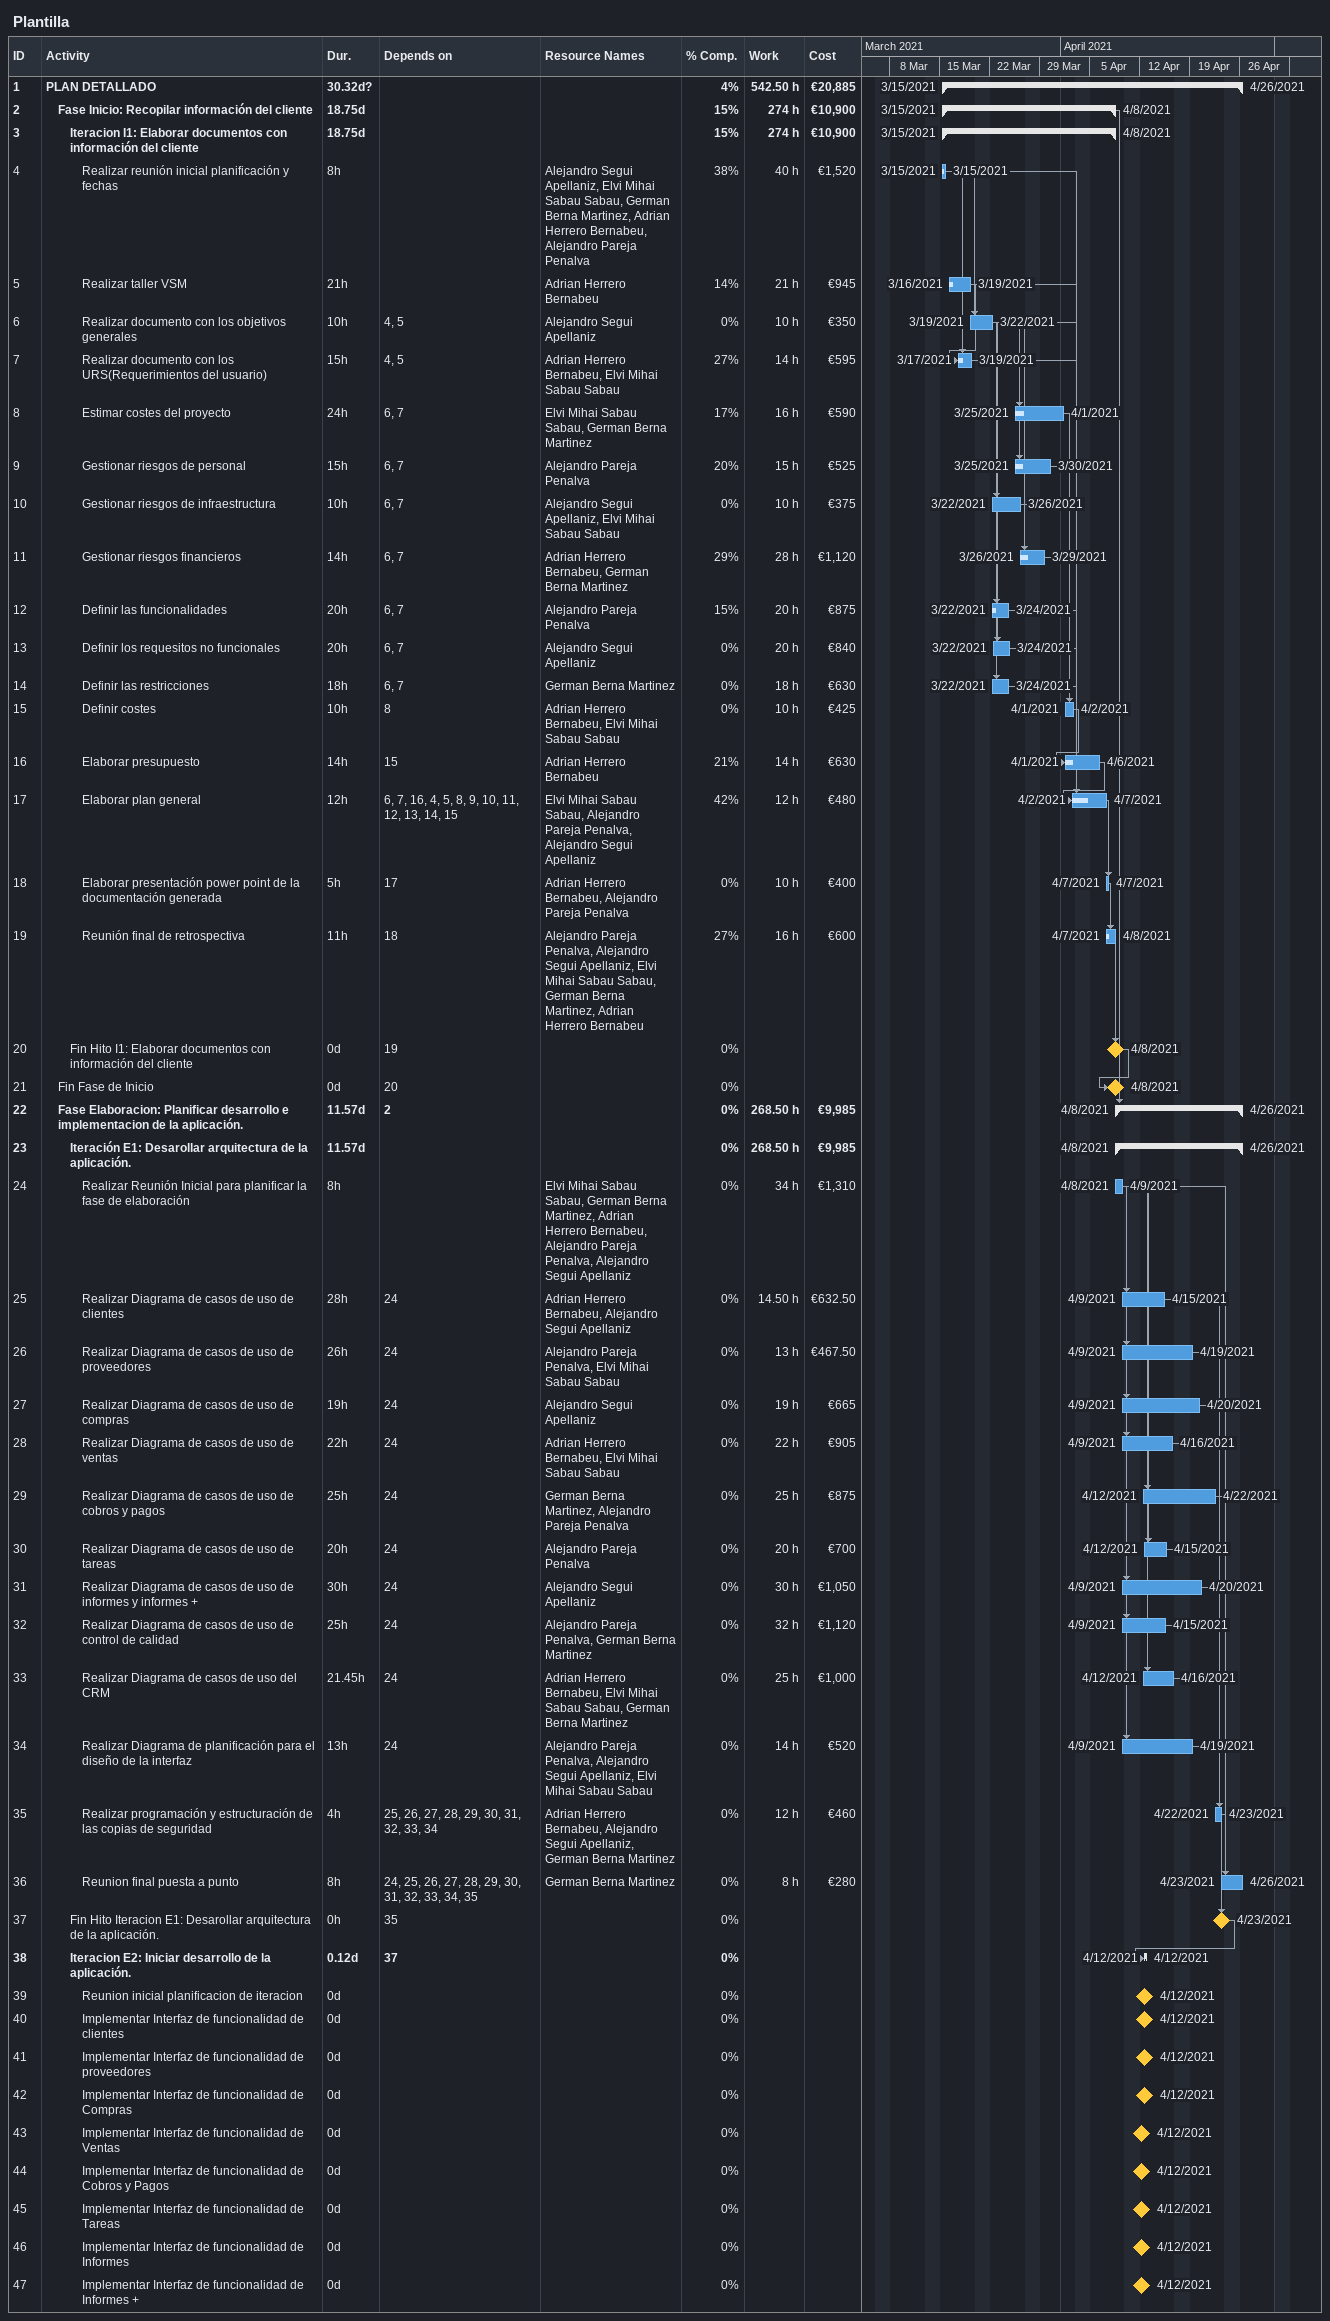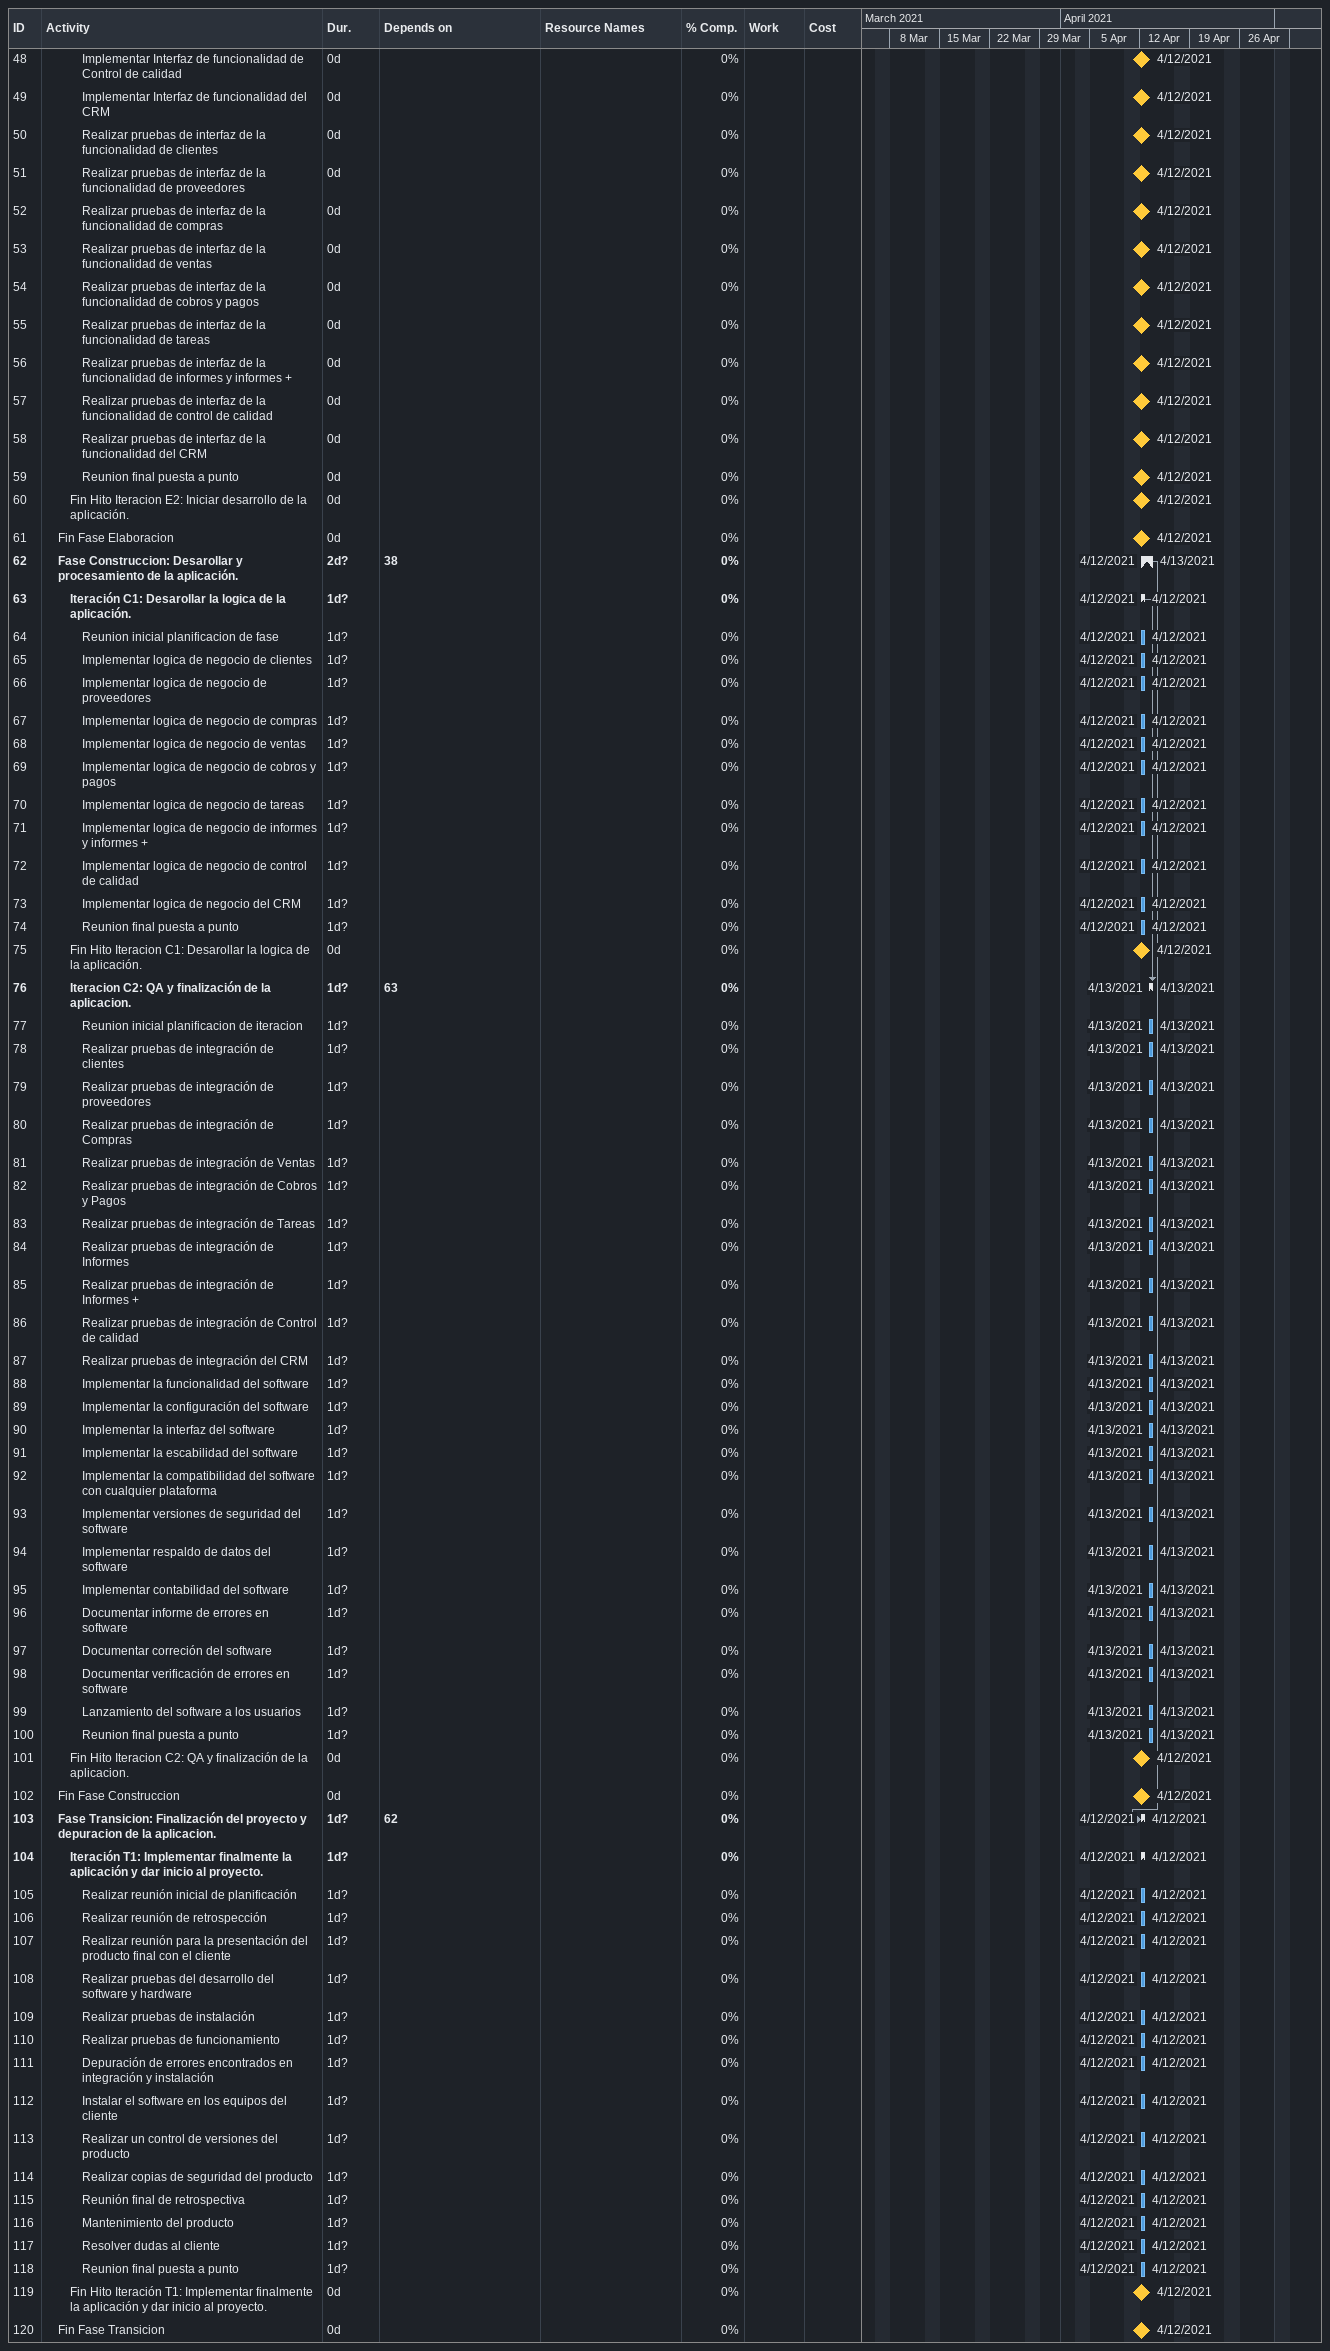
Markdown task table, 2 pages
Plantilla

| ID | Level | Task | Duration | Start | Finish | Predecessors | Resources | % complete | Work (h) | Cost (€) |
|---|---|---|---|---|---|---|---|---|---|---|
| 1 | 1 | **PLAN DETALLADO** | 30.32d? | 2021-03-15 | 2021-04-26 |  |  | 4 | 542.50 | 20885 |
| 2 | 2 | **Fase Inicio: Recopilar información del cliente** | 18.75d | 2021-03-15 | 2021-04-08 |  |  | 15 | 274 | 10900 |
| 3 | 3 | **Iteracion I1: Elaborar documentos con información del cliente** | 18.75d | 2021-03-15 | 2021-04-08 |  |  | 15 | 274 | 10900 |
| 4 | 4 | Realizar reunión inicial planificación y fechas | 8h | 2021-03-15 | 2021-03-15 |  | Alejandro Segui Apellaniz, Elvi Mihai Sabau Sabau, German Berna Martinez, Adrian Herrero Bernabeu, Alejandro Pareja Penalva | 38 | 40 | 1520 |
| 5 | 4 | Realizar taller VSM | 21h | 2021-03-16 | 2021-03-19 |  | Adrian Herrero Bernabeu | 14 | 21 | 945 |
| 6 | 4 | Realizar documento con los objetivos generales | 10h | 2021-03-19 | 2021-03-22 | 4, 5 | Alejandro Segui Apellaniz | 0 | 10 | 350 |
| 7 | 4 | Realizar documento con los URS(Requerimientos del usuario) | 15h | 2021-03-17 | 2021-03-19 | 4, 5 | Adrian Herrero Bernabeu, Elvi Mihai Sabau Sabau | 27 | 14 | 595 |
| 8 | 4 | Estimar costes del proyecto | 24h | 2021-03-25 | 2021-04-01 | 6, 7 | Elvi Mihai Sabau Sabau, German Berna Martinez | 17 | 16 | 590 |
| 9 | 4 | Gestionar riesgos de personal | 15h | 2021-03-25 | 2021-03-30 | 6, 7 | Alejandro Pareja Penalva | 20 | 15 | 525 |
| 10 | 4 | Gestionar riesgos de infraestructura | 10h | 2021-03-22 | 2021-03-26 | 6, 7 | Alejandro Segui Apellaniz, Elvi Mihai Sabau Sabau | 0 | 10 | 375 |
| 11 | 4 | Gestionar riesgos financieros | 14h | 2021-03-26 | 2021-03-29 | 6, 7 | Adrian Herrero Bernabeu, German Berna Martinez | 29 | 28 | 1120 |
| 12 | 4 | Definir las funcionalidades | 20h | 2021-03-22 | 2021-03-24 | 6, 7 | Alejandro Pareja Penalva | 15 | 20 | 875 |
| 13 | 4 | Definir los requesitos no funcionales | 20h | 2021-03-22 | 2021-03-24 | 6, 7 | Alejandro Segui Apellaniz | 0 | 20 | 840 |
| 14 | 4 | Definir las restricciones | 18h | 2021-03-22 | 2021-03-24 | 6, 7 | German Berna Martinez | 0 | 18 | 630 |
| 15 | 4 | Definir costes | 10h | 2021-04-01 | 2021-04-02 | 8 | Adrian Herrero Bernabeu, Elvi Mihai Sabau Sabau | 0 | 10 | 425 |
| 16 | 4 | Elaborar presupuesto | 14h | 2021-04-01 | 2021-04-06 | 15 | Adrian Herrero Bernabeu | 21 | 14 | 630 |
| 17 | 4 | Elaborar plan general | 12h | 2021-04-02 | 2021-04-07 | 6, 7, 16, 4, 5, 8, 9, 10, 11, 12, 13, 14, 15 | Elvi Mihai Sabau Sabau, Alejandro Pareja Penalva, Alejandro Segui Apellaniz | 42 | 12 | 480 |
| 18 | 4 | Elaborar presentación power point de la documentación generada | 5h | 2021-04-07 | 2021-04-07 | 17 | Adrian Herrero Bernabeu, Alejandro Pareja Penalva | 0 | 10 | 400 |
| 19 | 4 | Reunión final de retrospectiva | 11h | 2021-04-07 | 2021-04-08 | 18 | Alejandro Pareja Penalva, Alejandro Segui Apellaniz, Elvi Mihai Sabau Sabau, German Berna Martinez, Adrian Herrero Bernabeu | 27 | 16 | 600 |
| 20 | 3 | Fin Hito I1: Elaborar documentos con información del cliente | 0d | 2021-04-08 | 2021-04-08 | 19 |  | 0 |  |  |
| 21 | 2 | Fin Fase de Inicio | 0d | 2021-04-08 | 2021-04-08 | 20 |  | 0 |  |  |
| 22 | 2 | **Fase Elaboracion: Planificar desarrollo e implementacion de la aplicación.** | 11.57d | 2021-04-08 | 2021-04-26 | 2 |  | 0 | 268.50 | 9985 |
| 23 | 3 | **Iteración E1: Desarollar arquitectura de la aplicación.** | 11.57d | 2021-04-08 | 2021-04-26 |  |  | 0 | 268.50 | 9985 |
| 24 | 4 | Realizar Reunión Inicial para planificar la fase de elaboración | 8h | 2021-04-08 | 2021-04-09 |  | Elvi Mihai Sabau Sabau, German Berna Martinez, Adrian Herrero Bernabeu, Alejandro Pareja Penalva, Alejandro Segui Apellaniz | 0 | 34 | 1310 |
| 25 | 4 | Realizar Diagrama de casos de uso de clientes | 28h | 2021-04-09 | 2021-04-15 | 24 | Adrian Herrero Bernabeu, Alejandro Segui Apellaniz | 0 | 14.50 | 632.50 |
| 26 | 4 | Realizar Diagrama de casos de uso de proveedores | 26h | 2021-04-09 | 2021-04-19 | 24 | Alejandro Pareja Penalva, Elvi Mihai Sabau Sabau | 0 | 13 | 467.50 |
| 27 | 4 | Realizar Diagrama de casos de uso de compras | 19h | 2021-04-09 | 2021-04-20 | 24 | Alejandro Segui Apellaniz | 0 | 19 | 665 |
| 28 | 4 | Realizar Diagrama de casos de uso de ventas | 22h | 2021-04-09 | 2021-04-16 | 24 | Adrian Herrero Bernabeu, Elvi Mihai Sabau Sabau | 0 | 22 | 905 |
| 29 | 4 | Realizar Diagrama de casos de uso de cobros y pagos | 25h | 2021-04-12 | 2021-04-22 | 24 | German Berna Martinez, Alejandro Pareja Penalva | 0 | 25 | 875 |
| 30 | 4 | Realizar Diagrama de casos de uso de tareas | 20h | 2021-04-12 | 2021-04-15 | 24 | Alejandro Pareja Penalva | 0 | 20 | 700 |
| 31 | 4 | Realizar Diagrama de casos de uso de informes y informes + | 30h | 2021-04-09 | 2021-04-20 | 24 | Alejandro Segui Apellaniz | 0 | 30 | 1050 |
| 32 | 4 | Realizar Diagrama de casos de uso de control de calidad | 25h | 2021-04-09 | 2021-04-15 | 24 | Alejandro Pareja Penalva, German Berna Martinez | 0 | 32 | 1120 |
| 33 | 4 | Realizar Diagrama de casos de uso del CRM | 21.45h | 2021-04-12 | 2021-04-16 | 24 | Adrian Herrero Bernabeu, Elvi Mihai Sabau Sabau, German Berna Martinez | 0 | 25 | 1000 |
| 34 | 4 | Realizar Diagrama de planificación para el diseño de la interfaz | 13h | 2021-04-09 | 2021-04-19 | 24 | Alejandro Pareja Penalva, Alejandro Segui Apellaniz, Elvi Mihai Sabau Sabau | 0 | 14 | 520 |
| 35 | 4 | Realizar programación y estructuración de las copias de seguridad | 4h | 2021-04-22 | 2021-04-23 | 25, 26, 27, 28, 29, 30, 31, 32, 33, 34 | Adrian Herrero Bernabeu, Alejandro Segui Apellaniz, German Berna Martinez | 0 | 12 | 460 |
| 36 | 4 | Reunion final puesta a punto | 8h | 2021-04-23 | 2021-04-26 | 24, 25, 26, 27, 28, 29, 30, 31, 32, 33, 34, 35 | German Berna Martinez | 0 | 8 | 280 |
| 37 | 3 | Fin Hito Iteracion E1: Desarollar arquitectura de la aplicación. | 0h | 2021-04-23 | 2021-04-23 | 35 |  | 0 |  |  |
| 38 | 3 | **Iteracion E2: Iniciar desarrollo de la aplicación.** | 0.12d | 2021-04-12 | 2021-04-12 | 37 |  | 0 |  |  |
| 39 | 4 | Reunion inicial planificacion de iteracion | 0d | 2021-04-12 | 2021-04-12 |  |  | 0 |  |  |
| 40 | 4 | Implementar Interfaz de funcionalidad de clientes | 0d | 2021-04-12 | 2021-04-12 |  |  | 0 |  |  |
| 41 | 4 | Implementar Interfaz de funcionalidad de proveedores | 0d | 2021-04-12 | 2021-04-12 |  |  | 0 |  |  |
| 42 | 4 | Implementar Interfaz de funcionalidad de Compras | 0d | 2021-04-12 | 2021-04-12 |  |  | 0 |  |  |
| 43 | 4 | Implementar Interfaz de funcionalidad de Ventas | 0d | 2021-04-12 | 2021-04-12 |  |  | 0 |  |  |
| 44 | 4 | Implementar Interfaz de funcionalidad de Cobros y Pagos | 0d | 2021-04-12 | 2021-04-12 |  |  | 0 |  |  |
| 45 | 4 | Implementar Interfaz de funcionalidad de Tareas | 0d | 2021-04-12 | 2021-04-12 |  |  | 0 |  |  |
| 46 | 4 | Implementar Interfaz de funcionalidad de Informes | 0d | 2021-04-12 | 2021-04-12 |  |  | 0 |  |  |
| 47 | 4 | Implementar Interfaz de funcionalidad de Informes + | 0d | 2021-04-12 | 2021-04-12 |  |  | 0 |  |  |
| 48 | 4 | Implementar Interfaz de funcionalidad de Control de calidad | 0d | 2021-04-12 | 2021-04-12 |  |  | 0 |  |  |
| 49 | 4 | Implementar Interfaz de funcionalidad del CRM | 0d | 2021-04-12 | 2021-04-12 |  |  | 0 |  |  |
| 50 | 4 | Realizar pruebas de interfaz de la funcionalidad de clientes | 0d | 2021-04-12 | 2021-04-12 |  |  | 0 |  |  |
| 51 | 4 | Realizar pruebas de interfaz de la funcionalidad de proveedores | 0d | 2021-04-12 | 2021-04-12 |  |  | 0 |  |  |
| 52 | 4 | Realizar pruebas de interfaz de la funcionalidad de compras | 0d | 2021-04-12 | 2021-04-12 |  |  | 0 |  |  |
| 53 | 4 | Realizar pruebas de interfaz de la funcionalidad de ventas | 0d | 2021-04-12 | 2021-04-12 |  |  | 0 |  |  |
| 54 | 4 | Realizar pruebas de interfaz de la funcionalidad de cobros y pagos | 0d | 2021-04-12 | 2021-04-12 |  |  | 0 |  |  |
| 55 | 4 | Realizar pruebas de interfaz de la funcionalidad de tareas | 0d | 2021-04-12 | 2021-04-12 |  |  | 0 |  |  |
| 56 | 4 | Realizar pruebas de interfaz de la funcionalidad de informes y informes + | 0d | 2021-04-12 | 2021-04-12 |  |  | 0 |  |  |
| 57 | 4 | Realizar pruebas de interfaz de la funcionalidad de control de calidad | 0d | 2021-04-12 | 2021-04-12 |  |  | 0 |  |  |
| 58 | 4 | Realizar pruebas de interfaz de la funcionalidad del CRM | 0d | 2021-04-12 | 2021-04-12 |  |  | 0 |  |  |
| 59 | 4 | Reunion final puesta a punto | 0d | 2021-04-12 | 2021-04-12 |  |  | 0 |  |  |
| 60 | 3 | Fin Hito Iteracion E2: Iniciar desarrollo de la aplicación. | 0d | 2021-04-12 | 2021-04-12 |  |  | 0 |  |  |
| 61 | 2 | Fin Fase Elaboracion | 0d | 2021-04-12 | 2021-04-12 |  |  | 0 |  |  |
| 62 | 2 | **Fase Construccion: Desarollar y procesamiento de la aplicación.** | 2d? | 2021-04-12 | 2021-04-13 | 38 |  | 0 |  |  |
| 63 | 3 | **Iteración C1: Desarollar la logica de la aplicación.** | 1d? | 2021-04-12 | 2021-04-12 |  |  | 0 |  |  |
| 64 | 4 | Reunion inicial planificacion de fase | 1d? | 2021-04-12 | 2021-04-12 |  |  | 0 |  |  |
| 65 | 4 | Implementar logica de negocio de clientes | 1d? | 2021-04-12 | 2021-04-12 |  |  | 0 |  |  |
| 66 | 4 | Implementar logica de negocio de proveedores | 1d? | 2021-04-12 | 2021-04-12 |  |  | 0 |  |  |
| 67 | 4 | Implementar logica de negocio de compras | 1d? | 2021-04-12 | 2021-04-12 |  |  | 0 |  |  |
| 68 | 4 | Implementar logica de negocio de ventas | 1d? | 2021-04-12 | 2021-04-12 |  |  | 0 |  |  |
| 69 | 4 | Implementar logica de negocio de cobros y pagos | 1d? | 2021-04-12 | 2021-04-12 |  |  | 0 |  |  |
| 70 | 4 | Implementar logica de negocio de tareas | 1d? | 2021-04-12 | 2021-04-12 |  |  | 0 |  |  |
| 71 | 4 | Implementar logica de negocio de informes y informes + | 1d? | 2021-04-12 | 2021-04-12 |  |  | 0 |  |  |
| 72 | 4 | Implementar logica de negocio de control de calidad | 1d? | 2021-04-12 | 2021-04-12 |  |  | 0 |  |  |
| 73 | 4 | Implementar logica de negocio del CRM | 1d? | 2021-04-12 | 2021-04-12 |  |  | 0 |  |  |
| 74 | 4 | Reunion final puesta a punto | 1d? | 2021-04-12 | 2021-04-12 |  |  | 0 |  |  |
| 75 | 3 | Fin Hito Iteracion C1: Desarollar la logica de la aplicación. | 0d | 2021-04-12 | 2021-04-12 |  |  | 0 |  |  |
| 76 | 3 | **Iteracion C2: QA y finalización de la aplicacion.** | 1d? | 2021-04-13 | 2021-04-13 | 63 |  | 0 |  |  |
| 77 | 4 | Reunion inicial planificacion de iteracion | 1d? | 2021-04-13 | 2021-04-13 |  |  | 0 |  |  |
| 78 | 4 | Realizar pruebas de integración de clientes | 1d? | 2021-04-13 | 2021-04-13 |  |  | 0 |  |  |
| 79 | 4 | Realizar pruebas de integración de proveedores | 1d? | 2021-04-13 | 2021-04-13 |  |  | 0 |  |  |
| 80 | 4 | Realizar pruebas de integración de Compras | 1d? | 2021-04-13 | 2021-04-13 |  |  | 0 |  |  |
| 81 | 4 | Realizar pruebas de integración de Ventas | 1d? | 2021-04-13 | 2021-04-13 |  |  | 0 |  |  |
| 82 | 4 | Realizar pruebas de integración de Cobros y Pagos | 1d? | 2021-04-13 | 2021-04-13 |  |  | 0 |  |  |
| 83 | 4 | Realizar pruebas de integración de Tareas | 1d? | 2021-04-13 | 2021-04-13 |  |  | 0 |  |  |
| 84 | 4 | Realizar pruebas de integración de Informes | 1d? | 2021-04-13 | 2021-04-13 |  |  | 0 |  |  |
| 85 | 4 | Realizar pruebas de integración de Informes + | 1d? | 2021-04-13 | 2021-04-13 |  |  | 0 |  |  |
| 86 | 4 | Realizar pruebas de integración de Control de calidad | 1d? | 2021-04-13 | 2021-04-13 |  |  | 0 |  |  |
| 87 | 4 | Realizar pruebas de integración del CRM | 1d? | 2021-04-13 | 2021-04-13 |  |  | 0 |  |  |
| 88 | 4 | Implementar la funcionalidad del software | 1d? | 2021-04-13 | 2021-04-13 |  |  | 0 |  |  |
| 89 | 4 | Implementar la configuración del software | 1d? | 2021-04-13 | 2021-04-13 |  |  | 0 |  |  |
| 90 | 4 | Implementar la interfaz del software | 1d? | 2021-04-13 | 2021-04-13 |  |  | 0 |  |  |
| 91 | 4 | Implementar la escabilidad del software | 1d? | 2021-04-13 | 2021-04-13 |  |  | 0 |  |  |
| 92 | 4 | Implementar la compatibilidad del software con cualquier plataforma | 1d? | 2021-04-13 | 2021-04-13 |  |  | 0 |  |  |
| 93 | 4 | Implementar versiones de seguridad del software | 1d? | 2021-04-13 | 2021-04-13 |  |  | 0 |  |  |
| 94 | 4 | Implementar respaldo de datos del software | 1d? | 2021-04-13 | 2021-04-13 |  |  | 0 |  |  |
| 95 | 4 | Implementar contabilidad del software | 1d? | 2021-04-13 | 2021-04-13 |  |  | 0 |  |  |
| 96 | 4 | Documentar informe de errores en software | 1d? | 2021-04-13 | 2021-04-13 |  |  | 0 |  |  |
| 97 | 4 | Documentar correción del software | 1d? | 2021-04-13 | 2021-04-13 |  |  | 0 |  |  |
| 98 | 4 | Documentar verificación de errores en software | 1d? | 2021-04-13 | 2021-04-13 |  |  | 0 |  |  |
| 99 | 4 | Lanzamiento del software a los usuarios | 1d? | 2021-04-13 | 2021-04-13 |  |  | 0 |  |  |
| 100 | 4 | Reunion final puesta a punto | 1d? | 2021-04-13 | 2021-04-13 |  |  | 0 |  |  |
| 101 | 3 | Fin Hito Iteracion C2: QA y finalización de la aplicacion. | 0d | 2021-04-12 | 2021-04-12 |  |  | 0 |  |  |
| 102 | 2 | Fin Fase Construccion | 0d | 2021-04-12 | 2021-04-12 |  |  | 0 |  |  |
| 103 | 2 | **Fase Transicion: Finalización del proyecto y depuracion de la aplicacion.** | 1d? | 2021-04-12 | 2021-04-12 | 62 |  | 0 |  |  |
| 104 | 3 | **Iteración T1: Implementar finalmente la aplicación y dar inicio al proyecto.** | 1d? | 2021-04-12 | 2021-04-12 |  |  | 0 |  |  |
| 105 | 4 | Realizar reunión inicial de planificación | 1d? | 2021-04-12 | 2021-04-12 |  |  | 0 |  |  |
| 106 | 4 | Realizar reunión de retrospección | 1d? | 2021-04-12 | 2021-04-12 |  |  | 0 |  |  |
| 107 | 4 | Realizar reunión para la presentación del producto final con el cliente | 1d? | 2021-04-12 | 2021-04-12 |  |  | 0 |  |  |
| 108 | 4 | Realizar pruebas del desarrollo del software y hardware | 1d? | 2021-04-12 | 2021-04-12 |  |  | 0 |  |  |
| 109 | 4 | Realizar pruebas de instalación | 1d? | 2021-04-12 | 2021-04-12 |  |  | 0 |  |  |
| 110 | 4 | Realizar pruebas de funcionamiento | 1d? | 2021-04-12 | 2021-04-12 |  |  | 0 |  |  |
| 111 | 4 | Depuración de errores encontrados en integración y instalación | 1d? | 2021-04-12 | 2021-04-12 |  |  | 0 |  |  |
| 112 | 4 | Instalar el software en los equipos del cliente | 1d? | 2021-04-12 | 2021-04-12 |  |  | 0 |  |  |
| 113 | 4 | Realizar un control de versiones del producto | 1d? | 2021-04-12 | 2021-04-12 |  |  | 0 |  |  |
| 114 | 4 | Realizar copias de seguridad del producto | 1d? | 2021-04-12 | 2021-04-12 |  |  | 0 |  |  |
| 115 | 4 | Reunión final de retrospectiva | 1d? | 2021-04-12 | 2021-04-12 |  |  | 0 |  |  |
| 116 | 4 | Mantenimiento del producto | 1d? | 2021-04-12 | 2021-04-12 |  |  | 0 |  |  |
| 117 | 4 | Resolver dudas al cliente | 1d? | 2021-04-12 | 2021-04-12 |  |  | 0 |  |  |
| 118 | 4 | Reunion final puesta a punto | 1d? | 2021-04-12 | 2021-04-12 |  |  | 0 |  |  |
| 119 | 3 | Fin Hito Iteración T1: Implementar finalmente la aplicación y dar inicio al proyecto. | 0d | 2021-04-12 | 2021-04-12 |  |  | 0 |  |  |
| 120 | 2 | Fin Fase Transicion | 0d | 2021-04-12 | 2021-04-12 |  |  | 0 |  |  |
